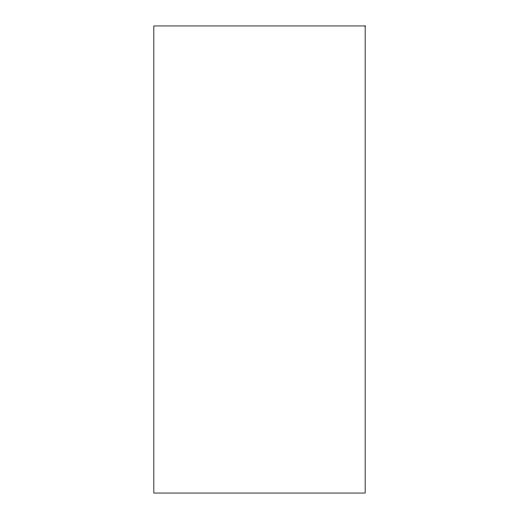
<?xml version="1.0" encoding="UTF-8"?>
<svg xmlns="http://www.w3.org/2000/svg" width="519" height="519" viewBox="0 0 519 519"><rect width="100%" height="100%" fill="white"/><g stroke="black" fill="none" stroke-linecap="round" stroke-linejoin="round"><path stroke-width="0.78" d="M365.155 25.95L153.845 25.95L153.845 493.05L365.155 493.05L365.155 25.95"/></g></svg>
